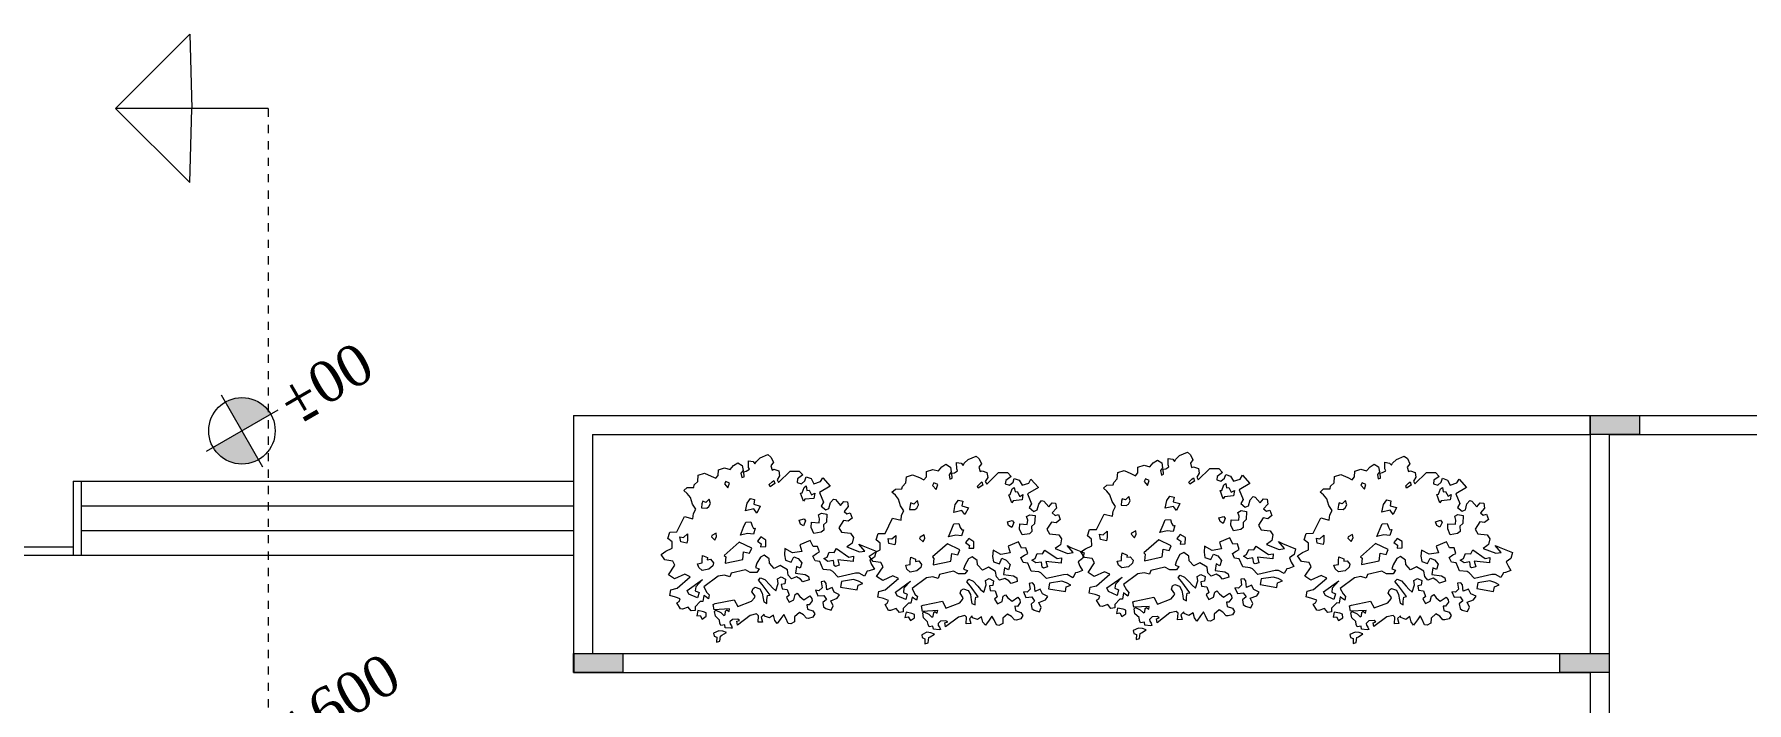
# Model space of a CAD drawing. Header units: inches. Extents: x 0 to 109, y 0 to 144.
# Drawn here: x 40.36 to 61.23, y 96.31 to 104.46 of the extents above; entities that cross this region are included whole.
import ezdxf

# ---------------------------------------------------------------- set-up
doc = ezdxf.new("R2010")
doc.units = ezdxf.units.IN
doc.header["$MEASUREMENT"] = 0
doc.linetypes.add('ACAD_ISO04W100', pattern=[30, 24, -3, 0, -3])
for name, color, linetype, lineweight in [('M_BRUSHES', 104, 'Continuous', 5), ('M_COL', 250, 'Continuous', 20), ('M_DIM', 252, 'Continuous', 5), ('M_ELEV 2', 251, 'Continuous', 15), ('M_HATCH', 252, 'Continuous', 0), ('M_TEXT', 250, 'Continuous', 0), ('M_WALLS', 251, 'Continuous', 15)]:
    doc.layers.add(name, color=color, linetype=linetype, lineweight=lineweight)
doc.styles.get("Standard").update_dxf_attribs({"font": 'arial.ttf'})

msp = doc.modelspace()

# ---------------------------------------------------------------- hatches: boundary and pattern name
at = {"layer": 'M_HATCH'}
h = msp.add_hatch(color=7, dxfattribs=at)
h.dxf.hatch_style = 1
h.paths.add_polyline_path([(6.212, 99.808), (5.612, 99.808), (5.612, 99.578), (6.212, 99.578)])
h.paths.add_polyline_path([(14.212, 99.808), (13.612, 99.808), (13.612, 99.578), (14.212, 99.578)])
h.paths.add_polyline_path([(22.212, 99.808), (21.612, 99.808), (21.612, 99.578), (22.212, 99.578)])
h.paths.add_polyline_path([(28.542, 99.808), (27.942, 99.808), (27.942, 99.578), (28.542, 99.578)])
h.paths.add_polyline_path([(39.732, 96.908), (39.132, 96.908), (39.132, 96.678), (39.732, 96.678)])
h.paths.add_polyline_path([(28.912, 96.908), (28.312, 96.908), (28.312, 96.678), (28.912, 96.678)])
h.paths.add_polyline_path([(47.532, 96.908), (46.932, 96.908), (46.932, 96.678), (47.532, 96.678)])
h.paths.add_polyline_path([(59.553, 96.908), (58.953, 96.908), (58.953, 96.678), (59.553, 96.678)])
h.paths.add_polyline_path([(59.923, 99.808), (59.323, 99.808), (59.323, 99.578), (59.553, 99.578), (59.553, 99.579), (59.923, 99.579)])
h.paths.add_polyline_path([(67.923, 99.809), (67.323, 99.809), (67.323, 99.579), (67.923, 99.579)])
h.paths.add_polyline_path([(75.923, 99.808), (75.323, 99.808), (75.323, 99.579), (75.923, 99.579)])
h.paths.add_polyline_path([(83.923, 99.808), (83.323, 99.808), (83.323, 99.58), (83.923, 99.58)])
h.paths.add_polyline_path([(90.257, 99.808), (89.657, 99.808), (89.657, 99.579), (90.027, 99.579), (90.257, 99.578)])
h.paths.add_polyline_path([(79.578, 85.178), (79.348, 85.178), (79.348, 84.578), (79.578, 84.578)])
h.paths.add_polyline_path([(90.257, 85.178), (90.027, 85.178), (90.027, 84.578), (90.257, 84.578)])
h.paths.add_polyline_path([(59.553, 85.178), (59.323, 85.178), (59.323, 84.578), (59.553, 84.578)])
h.paths.add_polyline_path([(59.552, 77.178), (59.323, 77.178), (59.323, 76.578), (59.552, 76.578)])
h.paths.add_polyline_path([(59.552, 71.748), (59.323, 71.748), (59.323, 71.148), (59.552, 71.148)])
h.paths.add_polyline_path([(84.972, 71.748), (84.742, 71.748), (84.742, 71.148), (84.972, 71.148)])
h.paths.add_polyline_path([(90.257, 77.178), (90.027, 77.178), (90.027, 76.578), (90.257, 76.578)])
h.paths.add_polyline_path([(84.972, 63.327), (84.742, 63.327), (84.742, 62.727), (84.972, 62.727)])
h.paths.add_polyline_path([(84.972, 56.964), (84.742, 56.964), (84.742, 56.365), (84.972, 56.364)])
h.paths.add_polyline_path([(75.697, 56.643), (75.097, 56.643), (75.097, 56.416), (75.697, 56.413)])
h.paths.add_polyline_path([(67.697, 56.684), (67.097, 56.684), (67.097, 56.457), (67.697, 56.454)])
h.paths.add_polyline_path([(59.552, 57.098), (59.324, 57.098), (59.325, 56.498), (59.552, 56.498)])
h.paths.add_polyline_path([(59.552, 63.327), (59.324, 63.327), (59.324, 62.727), (59.552, 62.727)])
h.paths.add_polyline_path([(59.555, 53.843), (59.325, 53.843), (59.325, 53.243), (59.555, 53.243)])
h.paths.add_polyline_path([(36.827, 53.842), (36.598, 53.841), (36.598, 53.241), (36.828, 53.242)])
h.paths.add_polyline_path([(36.828, 57.159), (36.598, 57.158), (36.598, 56.858), (36.599, 56.558), (36.829, 56.559)])
h.paths.add_polyline_path([(36.711, 63.387), (36.481, 63.387), (36.481, 62.787), (36.599, 62.787), (36.599, 62.787), (36.711, 62.787)])
h.paths.add_polyline_path([(28.541, 63.408), (28.311, 63.408), (28.311, 62.809), (28.541, 62.808)])
h.paths.add_polyline_path([(28.541, 71.748), (28.311, 71.748), (28.311, 71.148), (28.541, 71.148)])
h.paths.add_polyline_path([(28.541, 77.178), (28.311, 77.178), (28.311, 76.578), (28.541, 76.578)])
h.paths.add_polyline_path([(28.542, 85.178), (28.312, 85.178), (28.312, 84.578), (28.542, 84.578)])
h.paths.add_polyline_path([(28.542, 92.408), (28.312, 92.408), (28.312, 91.808), (28.542, 91.808)])
h.paths.add_polyline_path([(5.842, 92.408), (5.612, 92.408), (5.612, 91.808), (5.842, 91.808)])
h.paths.add_polyline_path([(5.842, 85.178), (5.612, 85.178), (5.612, 84.578), (5.842, 84.578)])
h.paths.add_polyline_path([(5.841, 77.178), (5.611, 77.178), (5.611, 76.578), (5.841, 76.578)])
h.paths.add_polyline_path([(5.841, 71.748), (5.611, 71.748), (5.611, 71.148), (5.841, 71.148)])
h.paths.add_polyline_path([(16.049, 71.748), (15.819, 71.748), (15.819, 71.148), (16.049, 71.148)])
h.paths.add_polyline_path([(16.42, 84.808), (15.82, 84.808), (15.82, 84.578), (16.42, 84.578)])
at = {"layer": 'M_TEXT'}
h = msp.add_hatch(color=256, dxfattribs=at)
h.dxf.hatch_style = 1
h.paths.add_polyline_path([(42.89, 99.622), (43.241, 99.824, 0.414214), (42.687, 99.973)])
h.paths.add_polyline_path([(43.092, 99.271), (42.89, 99.622), (42.539, 99.419, 0.414214)])

# ---------------------------------------------------------------- linework, layer by layer
msp.add_line((46.932, 96.908), (46.932, 96.678))
at = {"layer": 'M_BRUSHES'}
for points in [[(53.621, 97.571), (53.591, 97.572), (53.528, 97.507), (53.528, 97.464), (53.481, 97.457), (53.443, 97.505), (53.373, 97.481), (53.349, 97.484), (53.306, 97.556), (53.334, 97.573), (53.347, 97.605), (53.289, 97.627), (53.218, 97.645), (53.23, 97.715), (53.307, 97.734), (53.469, 97.873), (53.403, 97.905), (53.277, 97.848), (53.202, 97.897), (53.281, 98.014), (53.254, 98.065), (53.16, 98.079), (53.113, 98.145), (53.173, 98.185), (53.247, 98.221), (53.246, 98.301), (53.196, 98.342), (53.221, 98.419), (53.305, 98.421), (53.398, 98.608), (53.5, 98.582), (53.508, 98.644), (53.536, 98.698), (53.495, 98.759), (53.47, 98.84), (53.431, 98.888), (53.389, 98.924), (53.431, 98.961), (53.51, 98.963), (53.518, 98.994), (53.559, 99.038), (53.566, 99.112), (53.641, 99.137), (53.725, 99.102), (53.779, 99.074), (53.81, 99.11), (53.811, 99.177), (53.887, 99.202), (53.956, 99.183), (53.997, 99.232), (54.047, 99.264), (54.101, 99.231), (54.111, 99.171), (54.087, 99.137), (54.096, 99.083), (54.124, 99.094), (54.12, 99.155), (54.151, 99.16), (54.189, 99.184), (54.179, 99.207), (54.179, 99.286), (54.234, 99.278), (54.257, 99.25), (54.272, 99.277), (54.319, 99.322), (54.416, 99.363), (54.452, 99.331), (54.481, 99.269), (54.45, 99.227), (54.465, 99.175), (54.489, 99.184), (54.547, 99.164), (54.557, 99.104), (54.527, 99.056), (54.545, 99.023), (54.687, 99.163), (54.797, 99.162), (54.841, 99.115), (54.776, 99.067), (54.771, 99.024), (54.822, 99.008), (54.865, 99.045), (54.881, 99.091), (54.94, 99.07), (54.975, 99.008), (55.056, 99.034), (55.085, 99.082), (55.175, 98.98), (55.043, 98.902), (55.092, 98.783), (55.063, 98.736), (55.119, 98.69), (55.16, 98.708), (55.178, 98.779), (55.214, 98.821), (55.24, 98.814), (55.3, 98.744), (55.341, 98.793), (55.385, 98.789), (55.394, 98.729), (55.342, 98.671), (55.378, 98.641), (55.418, 98.653), (55.441, 98.59), (55.392, 98.551), (55.336, 98.56), (55.278, 98.471), (55.311, 98.416), (55.423, 98.404), (55.456, 98.354), (55.443, 98.284), (55.421, 98.268), (55.378, 98.237), (55.532, 98.177), (55.597, 98.188), (55.525, 98.273), (55.571, 98.25), (55.732, 98.185), (55.713, 98.115), (55.659, 98.075), (55.68, 98.023), (55.712, 97.968), (55.65, 97.945), (55.625, 97.941), (55.593, 97.881), (55.525, 97.919), (55.483, 97.918), (55.272, 97.871), (55.206, 97.94), (55.206, 97.94), (55.18, 97.954), (55.087, 97.963), (55.046, 98.06), (54.989, 98.069), (54.962, 98.126), (55.006, 98.157), (55.045, 98.176), (55.022, 98.245), (54.967, 98.242), (54.931, 98.317), (54.804, 98.265), (54.83, 98.184), (54.717, 98.165), (54.623, 98.217), (54.616, 98.142), (54.627, 98.076), (54.699, 98.052), (54.731, 98.118), (54.783, 98.097), (54.829, 98.043), (54.809, 97.978), (54.762, 98.001), (54.752, 97.92), (54.87, 97.903), (54.91, 97.878), (54.917, 97.837), (54.842, 97.813), (54.813, 97.845), (54.765, 97.873), (54.702, 97.85), (54.664, 97.893), (54.653, 97.959), (54.565, 98.012), (54.492, 97.975), (54.433, 98.039), (54.429, 98.093), (54.368, 98.138), (54.323, 98.113), (54.28, 98.038), (54.264, 97.986), (54.309, 97.97), (54.28, 97.928), (54.201, 97.927), (54.14, 97.96), (53.968, 97.919), (53.952, 97.874), (53.887, 97.893), (53.81, 97.88), (53.634, 97.75), (53.67, 97.683), (53.699, 97.652), (53.689, 97.606), (53.654, 97.632), (53.634, 97.646), (53.621, 97.571)], [(48.507, 97.54), (48.476, 97.541), (48.413, 97.476), (48.414, 97.433), (48.367, 97.426), (48.328, 97.474), (48.258, 97.45), (48.234, 97.453), (48.192, 97.525), (48.219, 97.542), (48.233, 97.574), (48.174, 97.596), (48.104, 97.614), (48.116, 97.684), (48.193, 97.703), (48.355, 97.842), (48.289, 97.874), (48.163, 97.817), (48.088, 97.866), (48.167, 97.983), (48.14, 98.034), (48.046, 98.048), (47.998, 98.114), (48.058, 98.154), (48.132, 98.19), (48.132, 98.27), (48.081, 98.311), (48.106, 98.388), (48.191, 98.39), (48.284, 98.577), (48.386, 98.55), (48.393, 98.613), (48.422, 98.667), (48.381, 98.728), (48.356, 98.809), (48.317, 98.857), (48.274, 98.893), (48.317, 98.93), (48.396, 98.932), (48.403, 98.963), (48.445, 99.006), (48.451, 99.081), (48.526, 99.106), (48.611, 99.071), (48.665, 99.043), (48.696, 99.079), (48.697, 99.146), (48.772, 99.171), (48.842, 99.152), (48.883, 99.201), (48.933, 99.233), (48.987, 99.2), (48.997, 99.14), (48.972, 99.106), (48.981, 99.052), (49.01, 99.063), (49.006, 99.124), (49.036, 99.129), (49.075, 99.153), (49.065, 99.176), (49.064, 99.255), (49.12, 99.247), (49.143, 99.219), (49.157, 99.246), (49.205, 99.291), (49.301, 99.332), (49.338, 99.3), (49.367, 99.238), (49.336, 99.196), (49.351, 99.144), (49.374, 99.153), (49.433, 99.133), (49.443, 99.073), (49.413, 99.025), (49.431, 98.992), (49.572, 99.132), (49.683, 99.131), (49.727, 99.084), (49.662, 99.036), (49.656, 98.993), (49.708, 98.977), (49.751, 99.014), (49.767, 99.06), (49.826, 99.039), (49.861, 98.977), (49.942, 99.003), (49.97, 99.051), (50.061, 98.949), (49.928, 98.871), (49.978, 98.752), (49.948, 98.705), (50.005, 98.659), (50.045, 98.677), (50.064, 98.748), (50.1, 98.79), (50.126, 98.783), (50.186, 98.713), (50.227, 98.762), (50.27, 98.758), (50.28, 98.698), (50.228, 98.64), (50.263, 98.61), (50.304, 98.622), (50.327, 98.559), (50.278, 98.52), (50.221, 98.529), (50.163, 98.44), (50.196, 98.385), (50.309, 98.373), (50.342, 98.323), (50.328, 98.253), (50.307, 98.237), (50.263, 98.206), (50.417, 98.146), (50.483, 98.157), (50.41, 98.242), (50.457, 98.219), (50.618, 98.154), (50.599, 98.084), (50.544, 98.044), (50.565, 97.992), (50.598, 97.937), (50.535, 97.914), (50.511, 97.91), (50.478, 97.85), (50.411, 97.888), (50.368, 97.887), (50.158, 97.84), (50.092, 97.909), (50.092, 97.909), (50.065, 97.923), (49.973, 97.932), (49.932, 98.029), (49.875, 98.038), (49.848, 98.095), (49.892, 98.126), (49.931, 98.145), (49.907, 98.214), (49.853, 98.211), (49.817, 98.286), (49.69, 98.234), (49.716, 98.153), (49.602, 98.134), (49.508, 98.186), (49.502, 98.111), (49.513, 98.045), (49.585, 98.021), (49.616, 98.087), (49.669, 98.066), (49.715, 98.012), (49.694, 97.947), (49.648, 97.97), (49.637, 97.889), (49.756, 97.872), (49.796, 97.847), (49.803, 97.806), (49.728, 97.782), (49.699, 97.814), (49.65, 97.842), (49.588, 97.819), (49.549, 97.862), (49.539, 97.928), (49.451, 97.981), (49.378, 97.944), (49.318, 98.008), (49.315, 98.062), (49.253, 98.107), (49.209, 98.082), (49.166, 98.007), (49.149, 97.955), (49.195, 97.939), (49.165, 97.897), (49.086, 97.896), (49.026, 97.929), (48.854, 97.888), (48.838, 97.843), (48.773, 97.862), (48.696, 97.849), (48.52, 97.719), (48.556, 97.652), (48.585, 97.621), (48.575, 97.575), (48.539, 97.601), (48.52, 97.615), (48.507, 97.54)], [(51.044, 97.521), (51.013, 97.522), (50.95, 97.457), (50.951, 97.414), (50.903, 97.407), (50.865, 97.455), (50.795, 97.431), (50.771, 97.434), (50.729, 97.506), (50.756, 97.523), (50.77, 97.555), (50.711, 97.577), (50.641, 97.595), (50.653, 97.665), (50.73, 97.684), (50.892, 97.823), (50.825, 97.855), (50.7, 97.798), (50.625, 97.847), (50.704, 97.964), (50.676, 98.015), (50.583, 98.029), (50.535, 98.095), (50.595, 98.135), (50.669, 98.172), (50.669, 98.252), (50.618, 98.292), (50.643, 98.369), (50.728, 98.372), (50.821, 98.558), (50.923, 98.532), (50.93, 98.594), (50.959, 98.648), (50.918, 98.709), (50.893, 98.79), (50.854, 98.838), (50.811, 98.874), (50.854, 98.911), (50.933, 98.913), (50.94, 98.944), (50.982, 98.988), (50.988, 99.062), (51.063, 99.087), (51.148, 99.052), (51.202, 99.024), (51.233, 99.06), (51.233, 99.127), (51.309, 99.152), (51.379, 99.133), (51.42, 99.182), (51.47, 99.215), (51.524, 99.181), (51.534, 99.121), (51.509, 99.087), (51.518, 99.033), (51.547, 99.044), (51.543, 99.105), (51.573, 99.11), (51.612, 99.134), (51.602, 99.157), (51.601, 99.236), (51.657, 99.228), (51.68, 99.2), (51.694, 99.228), (51.742, 99.272), (51.838, 99.313), (51.875, 99.281), (51.903, 99.219), (51.873, 99.177), (51.888, 99.125), (51.911, 99.134), (51.97, 99.114), (51.98, 99.054), (51.95, 99.006), (51.968, 98.973), (52.109, 99.113), (52.219, 99.112), (52.264, 99.065), (52.199, 99.017), (52.193, 98.974), (52.245, 98.958), (52.288, 98.995), (52.304, 99.041), (52.363, 99.02), (52.398, 98.958), (52.479, 98.984), (52.507, 99.032), (52.598, 98.93), (52.465, 98.852), (52.515, 98.733), (52.485, 98.686), (52.542, 98.64), (52.582, 98.658), (52.601, 98.729), (52.636, 98.771), (52.663, 98.764), (52.723, 98.694), (52.764, 98.743), (52.807, 98.739), (52.817, 98.679), (52.765, 98.622), (52.8, 98.591), (52.841, 98.603), (52.864, 98.54), (52.815, 98.501), (52.758, 98.51), (52.7, 98.422), (52.733, 98.366), (52.845, 98.354), (52.879, 98.304), (52.865, 98.234), (52.844, 98.218), (52.8, 98.187), (52.954, 98.127), (53.02, 98.138), (52.947, 98.223), (52.993, 98.2), (53.155, 98.135), (53.136, 98.065), (53.081, 98.025), (53.102, 97.973), (53.135, 97.918), (53.072, 97.896), (53.048, 97.892), (53.015, 97.831), (52.948, 97.869), (52.905, 97.868), (52.695, 97.821), (52.629, 97.89), (52.629, 97.89), (52.602, 97.904), (52.509, 97.913), (52.468, 98.01), (52.412, 98.019), (52.385, 98.076), (52.429, 98.107), (52.468, 98.126), (52.444, 98.195), (52.39, 98.193), (52.353, 98.267), (52.227, 98.215), (52.253, 98.134), (52.139, 98.115), (52.045, 98.167), (52.039, 98.092), (52.05, 98.026), (52.122, 98.002), (52.153, 98.068), (52.206, 98.047), (52.252, 97.993), (52.231, 97.928), (52.185, 97.951), (52.174, 97.87), (52.293, 97.853), (52.333, 97.829), (52.34, 97.787), (52.265, 97.763), (52.236, 97.795), (52.187, 97.823), (52.124, 97.8), (52.086, 97.843), (52.075, 97.909), (51.988, 97.962), (51.915, 97.925), (51.855, 97.989), (51.852, 98.043), (51.79, 98.088), (51.745, 98.063), (51.703, 97.988), (51.686, 97.936), (51.732, 97.92), (51.702, 97.878), (51.623, 97.877), (51.563, 97.91), (51.391, 97.869), (51.374, 97.824), (51.31, 97.843), (51.233, 97.831), (51.057, 97.7), (51.093, 97.633), (51.122, 97.602), (51.112, 97.556), (51.076, 97.582), (51.057, 97.596), (51.044, 97.521)], [(56.263, 97.523), (56.233, 97.524), (56.17, 97.459), (56.17, 97.416), (56.123, 97.408), (56.085, 97.457), (56.015, 97.433), (55.99, 97.436), (55.948, 97.508), (55.976, 97.525), (55.989, 97.557), (55.93, 97.579), (55.86, 97.597), (55.872, 97.667), (55.949, 97.686), (56.111, 97.825), (56.045, 97.857), (55.919, 97.8), (55.844, 97.849), (55.923, 97.966), (55.896, 98.016), (55.802, 98.031), (55.755, 98.097), (55.815, 98.137), (55.889, 98.173), (55.888, 98.253), (55.838, 98.294), (55.862, 98.371), (55.947, 98.373), (56.04, 98.56), (56.142, 98.533), (56.149, 98.596), (56.178, 98.65), (56.137, 98.71), (56.112, 98.792), (56.073, 98.84), (56.031, 98.876), (56.073, 98.913), (56.152, 98.915), (56.159, 98.946), (56.201, 98.989), (56.208, 99.064), (56.282, 99.089), (56.367, 99.054), (56.421, 99.026), (56.452, 99.062), (56.453, 99.129), (56.529, 99.154), (56.598, 99.135), (56.639, 99.184), (56.689, 99.216), (56.743, 99.183), (56.753, 99.123), (56.729, 99.089), (56.737, 99.035), (56.766, 99.046), (56.762, 99.107), (56.792, 99.112), (56.831, 99.136), (56.821, 99.159), (56.821, 99.238), (56.876, 99.229), (56.899, 99.202), (56.913, 99.229), (56.961, 99.274), (57.057, 99.314), (57.094, 99.283), (57.123, 99.221), (57.092, 99.179), (57.107, 99.127), (57.131, 99.136), (57.189, 99.116), (57.199, 99.056), (57.169, 99.008), (57.187, 98.975), (57.328, 99.115), (57.439, 99.114), (57.483, 99.067), (57.418, 99.019), (57.413, 98.976), (57.464, 98.96), (57.507, 98.997), (57.523, 99.043), (57.582, 99.022), (57.617, 98.96), (57.698, 98.986), (57.727, 99.033), (57.817, 98.932), (57.684, 98.854), (57.734, 98.735), (57.704, 98.688), (57.761, 98.642), (57.802, 98.66), (57.82, 98.731), (57.856, 98.773), (57.882, 98.766), (57.942, 98.696), (57.983, 98.745), (58.026, 98.741), (58.036, 98.681), (57.984, 98.623), (58.02, 98.593), (58.06, 98.605), (58.083, 98.542), (58.034, 98.503), (57.978, 98.512), (57.92, 98.423), (57.953, 98.367), (58.065, 98.356), (58.098, 98.306), (58.084, 98.236), (58.063, 98.22), (58.019, 98.189), (58.173, 98.129), (58.239, 98.139), (58.166, 98.225), (58.213, 98.202), (58.374, 98.137), (58.355, 98.067), (58.3, 98.027), (58.321, 97.975), (58.354, 97.92), (58.292, 97.897), (58.267, 97.893), (58.235, 97.833), (58.167, 97.871), (58.125, 97.87), (57.914, 97.823), (57.848, 97.891), (57.848, 97.891), (57.822, 97.906), (57.729, 97.915), (57.688, 98.012), (57.631, 98.021), (57.604, 98.078), (57.648, 98.109), (57.687, 98.128), (57.664, 98.197), (57.609, 98.194), (57.573, 98.269), (57.446, 98.216), (57.472, 98.135), (57.359, 98.117), (57.265, 98.169), (57.258, 98.094), (57.269, 98.028), (57.341, 98.004), (57.372, 98.07), (57.425, 98.049), (57.471, 97.995), (57.451, 97.93), (57.404, 97.953), (57.394, 97.872), (57.512, 97.855), (57.552, 97.83), (57.559, 97.789), (57.484, 97.765), (57.455, 97.797), (57.407, 97.825), (57.344, 97.802), (57.306, 97.845), (57.295, 97.911), (57.207, 97.964), (57.134, 97.927), (57.075, 97.991), (57.071, 98.044), (57.01, 98.09), (56.965, 98.064), (56.922, 97.99), (56.905, 97.938), (56.951, 97.922), (56.921, 97.879), (56.842, 97.879), (56.782, 97.912), (56.61, 97.871), (56.594, 97.825), (56.529, 97.845), (56.452, 97.832), (56.276, 97.702), (56.312, 97.635), (56.341, 97.604), (56.331, 97.558), (56.296, 97.584), (56.276, 97.598), (56.263, 97.523)], [(48.833, 98.985), (48.787, 99.005), (48.771, 98.975), (48.814, 98.926)], [(49.354, 99.001), (49.372, 99.018), (49.385, 98.978), (49.329, 98.941), (49.317, 98.967)], [(49.742, 98.932), (49.767, 98.95), (49.776, 98.896), (49.803, 98.9), (49.833, 98.842), (49.872, 98.863), (49.862, 98.798), (49.752, 98.787), (49.735, 98.763), (49.698, 98.862), (49.718, 98.865)], [(51.37, 98.966), (51.324, 98.986), (51.308, 98.956), (51.351, 98.907)], [(51.891, 98.982), (51.909, 98.999), (51.922, 98.959), (51.865, 98.922), (51.854, 98.948)], [(53.947, 99.016), (53.902, 99.036), (53.886, 99.006), (53.929, 98.957)], [(54.468, 99.032), (54.486, 99.049), (54.5, 99.009), (54.443, 98.972), (54.432, 98.998)], [(54.856, 98.963), (54.881, 98.981), (54.89, 98.927), (54.917, 98.931), (54.948, 98.873), (54.986, 98.894), (54.976, 98.829), (54.866, 98.818), (54.849, 98.794), (54.812, 98.893), (54.832, 98.896)], [(56.589, 98.968), (56.544, 98.988), (56.528, 98.958), (56.571, 98.909)], [(57.11, 98.984), (57.128, 99.001), (57.141, 98.961), (57.085, 98.924), (57.074, 98.95)], [(48.601, 98.737), (48.585, 98.79), (48.543, 98.749), (48.506, 98.763), (48.497, 98.734), (48.491, 98.684), (48.555, 98.681), (48.579, 98.699)], [(49.047, 98.741), (49.087, 98.796), (49.138, 98.784), (49.127, 98.726), (49.207, 98.704), (49.165, 98.62), (49.129, 98.67), (49.028, 98.647)], [(51.138, 98.718), (51.122, 98.772), (51.08, 98.73), (51.043, 98.745), (51.034, 98.715), (51.028, 98.665), (51.091, 98.662), (51.116, 98.68)], [(51.584, 98.722), (51.624, 98.777), (51.675, 98.765), (51.663, 98.707), (51.744, 98.685), (51.702, 98.601), (51.666, 98.651), (51.565, 98.628)], [(52.279, 98.913), (52.304, 98.931), (52.313, 98.877), (52.34, 98.881), (52.37, 98.823), (52.409, 98.844), (52.399, 98.779), (52.289, 98.768), (52.272, 98.744), (52.235, 98.843), (52.255, 98.846)], [(53.715, 98.768), (53.7, 98.821), (53.658, 98.78), (53.62, 98.794), (53.611, 98.765), (53.605, 98.715), (53.669, 98.712), (53.694, 98.73)], [(54.162, 98.772), (54.201, 98.827), (54.252, 98.815), (54.241, 98.757), (54.321, 98.735), (54.279, 98.651), (54.243, 98.701), (54.142, 98.678)], [(56.357, 98.72), (56.342, 98.773), (56.3, 98.732), (56.262, 98.746), (56.253, 98.717), (56.247, 98.667), (56.311, 98.664), (56.336, 98.682)], [(56.804, 98.724), (56.843, 98.779), (56.894, 98.767), (56.883, 98.709), (56.963, 98.687), (56.921, 98.603), (56.885, 98.653), (56.784, 98.63)], [(57.498, 98.915), (57.523, 98.933), (57.532, 98.879), (57.559, 98.883), (57.59, 98.825), (57.628, 98.845), (57.618, 98.781), (57.508, 98.77), (57.491, 98.746), (57.454, 98.845), (57.474, 98.848)], [(49.697, 98.484), (49.682, 98.531), (49.742, 98.548), (49.76, 98.523), (49.735, 98.463)], [(49.829, 98.443), (49.833, 98.507), (49.925, 98.501), (49.93, 98.551), (49.916, 98.597), (49.954, 98.618), (50.019, 98.607), (50.014, 98.509), (49.978, 98.475), (49.981, 98.412), (49.95, 98.387), (49.862, 98.372)], [(52.234, 98.466), (52.219, 98.512), (52.279, 98.529), (52.297, 98.504), (52.272, 98.444)], [(52.366, 98.424), (52.37, 98.488), (52.461, 98.482), (52.467, 98.532), (52.453, 98.578), (52.491, 98.599), (52.556, 98.588), (52.551, 98.49), (52.515, 98.456), (52.518, 98.394), (52.487, 98.368), (52.399, 98.353)], [(54.119, 98.478), (54.144, 98.538), (54.206, 98.542), (54.221, 98.495), (54.24, 98.463), (54.261, 98.467), (54.238, 98.393), (54.167, 98.402), (54.079, 98.381)], [(54.811, 98.515), (54.797, 98.562), (54.857, 98.579), (54.875, 98.554), (54.85, 98.494)], [(54.944, 98.474), (54.947, 98.538), (55.039, 98.532), (55.045, 98.582), (55.03, 98.628), (55.069, 98.649), (55.133, 98.638), (55.128, 98.54), (55.092, 98.506), (55.095, 98.444), (55.065, 98.418), (54.976, 98.403)], [(57.453, 98.467), (57.438, 98.514), (57.499, 98.531), (57.517, 98.506), (57.492, 98.446)], [(57.586, 98.426), (57.589, 98.49), (57.681, 98.484), (57.687, 98.534), (57.672, 98.58), (57.71, 98.601), (57.775, 98.59), (57.77, 98.492), (57.734, 98.458), (57.737, 98.395), (57.707, 98.369), (57.618, 98.355)], [(48.239, 98.268), (48.229, 98.33), (48.272, 98.323), (48.321, 98.366), (48.32, 98.289), (48.312, 98.252)], [(48.618, 98.345), (48.613, 98.33), (48.655, 98.288), (48.675, 98.333), (48.669, 98.374)], [(49.005, 98.447), (49.03, 98.507), (49.092, 98.511), (49.107, 98.464), (49.126, 98.432), (49.146, 98.436), (49.124, 98.362), (49.052, 98.371), (48.965, 98.35)], [(49.274, 98.212), (49.275, 98.289), (49.213, 98.328), (49.172, 98.279), (49.22, 98.245), (49.212, 98.209)], [(50.776, 98.25), (50.766, 98.311), (50.809, 98.304), (50.858, 98.347), (50.857, 98.27), (50.849, 98.234)], [(51.155, 98.326), (51.15, 98.311), (51.192, 98.269), (51.212, 98.314), (51.206, 98.355)], [(51.542, 98.428), (51.567, 98.488), (51.629, 98.492), (51.644, 98.445), (51.663, 98.414), (51.683, 98.417), (51.66, 98.343), (51.589, 98.352), (51.502, 98.331)], [(51.811, 98.193), (51.812, 98.27), (51.75, 98.309), (51.709, 98.26), (51.757, 98.226), (51.749, 98.19)], [(53.354, 98.299), (53.343, 98.361), (53.386, 98.354), (53.435, 98.397), (53.434, 98.32), (53.426, 98.283)], [(53.732, 98.376), (53.727, 98.361), (53.769, 98.319), (53.79, 98.364), (53.783, 98.405)], [(54.388, 98.243), (54.39, 98.32), (54.327, 98.359), (54.286, 98.31), (54.334, 98.276), (54.326, 98.24)], [(55.995, 98.251), (55.985, 98.313), (56.028, 98.306), (56.077, 98.349), (56.076, 98.272), (56.068, 98.235)], [(56.374, 98.328), (56.369, 98.313), (56.411, 98.271), (56.432, 98.316), (56.425, 98.357)], [(56.761, 98.43), (56.786, 98.49), (56.848, 98.494), (56.863, 98.447), (56.882, 98.415), (56.903, 98.419), (56.88, 98.345), (56.808, 98.354), (56.721, 98.333)], [(57.03, 98.195), (57.031, 98.272), (56.969, 98.311), (56.928, 98.262), (56.976, 98.228), (56.968, 98.192)], [(48.562, 98.049), (48.602, 98.056), (48.637, 98.013), (48.629, 97.976), (48.581, 97.934), (48.499, 97.92), (48.458, 97.955), (48.444, 98.002), (48.498, 98.011), (48.498, 98.053), (48.504, 98.102), (48.564, 98.077)], [(49.078, 98.131), (49.103, 98.191), (48.951, 98.264), (48.769, 98.104), (48.786, 98.086), (48.778, 98.008), (48.993, 98.054), (49.005, 98.147)], [(50.021, 98.084), (50.046, 98.144), (50.11, 98.14), (50.137, 98.187), (50.288, 98.084), (50.342, 98.093), (50.339, 98.029), (50.152, 98.05), (50.17, 97.983), (50.124, 97.968), (50.108, 97.979), (50.098, 98.041), (50.03, 98.029), (49.983, 98.064)], [(51.615, 98.112), (51.64, 98.172), (51.488, 98.245), (51.306, 98.085), (51.323, 98.067), (51.315, 97.989), (51.53, 98.035), (51.542, 98.128)], [(52.558, 98.065), (52.583, 98.125), (52.646, 98.121), (52.674, 98.168), (52.825, 98.065), (52.879, 98.074), (52.876, 98.01), (52.689, 98.031), (52.707, 97.964), (52.661, 97.949), (52.645, 97.961), (52.635, 98.022), (52.567, 98.011), (52.519, 98.045)], [(53.676, 98.08), (53.717, 98.087), (53.752, 98.044), (53.744, 98.008), (53.695, 97.965), (53.613, 97.951), (53.573, 97.986), (53.558, 98.033), (53.612, 98.042), (53.612, 98.084), (53.618, 98.134), (53.678, 98.108)], [(54.192, 98.162), (54.217, 98.222), (54.066, 98.295), (53.883, 98.135), (53.9, 98.117), (53.892, 98.039), (54.107, 98.085), (54.12, 98.178)], [(55.135, 98.115), (55.161, 98.175), (55.224, 98.171), (55.251, 98.218), (55.402, 98.115), (55.457, 98.124), (55.453, 98.06), (55.267, 98.081), (55.285, 98.014), (55.238, 97.999), (55.222, 98.01), (55.212, 98.072), (55.144, 98.06), (55.097, 98.095)], [(56.834, 98.114), (56.859, 98.174), (56.707, 98.247), (56.525, 98.087), (56.542, 98.069), (56.534, 97.991), (56.749, 98.037), (56.762, 98.13)], [(57.777, 98.067), (57.802, 98.127), (57.866, 98.123), (57.893, 98.17), (58.044, 98.067), (58.098, 98.076), (58.095, 98.012), (57.909, 98.033), (57.927, 97.966), (57.88, 97.951), (57.864, 97.962), (57.854, 98.024), (57.786, 98.012), (57.739, 98.046)], [(51.098, 98.03), (51.139, 98.037), (51.174, 97.994), (51.166, 97.958), (51.117, 97.915), (51.036, 97.901), (50.995, 97.936), (50.981, 97.983), (51.035, 97.992), (51.035, 98.034), (51.041, 98.084), (51.101, 98.059)], [(56.318, 98.032), (56.359, 98.039), (56.394, 97.996), (56.386, 97.959), (56.337, 97.916), (56.255, 97.903), (56.215, 97.938), (56.2, 97.985), (56.254, 97.994), (56.254, 98.036), (56.26, 98.085), (56.32, 98.06)], [(48.338, 97.631), (48.317, 97.676), (48.503, 97.809), (48.421, 97.721), (48.415, 97.672), (48.461, 97.651), (48.444, 97.585)], [(48.934, 97.327), (48.868, 97.322), (48.837, 97.292), (48.84, 97.269), (48.856, 97.246), (48.866, 97.218), (48.849, 97.215), (48.781, 97.222), (48.775, 97.258), (48.727, 97.25), (48.716, 97.279), (48.71, 97.314), (48.66, 97.361), (48.65, 97.421), (48.666, 97.436), (48.725, 97.408), (48.762, 97.371), (48.778, 97.38), (48.784, 97.424), (48.8, 97.439), (48.827, 97.419), (48.834, 97.451), (48.646, 97.44), (48.635, 97.506), (48.657, 97.516), (48.89, 97.564), (48.934, 97.48), (49.102, 97.544), (49.137, 97.587), (49.145, 97.606), (49.106, 97.661), (49.119, 97.7), (49.146, 97.716), (49.204, 97.696), (49.231, 97.645), (49.242, 97.579), (49.249, 97.538), (49.289, 97.519), (49.288, 97.563), (49.297, 97.613), (49.327, 97.618), (49.232, 97.749), (49.187, 97.802), (49.212, 97.831), (49.265, 97.809), (49.324, 97.746), (49.355, 97.708), (49.398, 97.673), (49.425, 97.762), (49.417, 97.816), (49.461, 97.841), (49.515, 97.814), (49.506, 97.757), (49.464, 97.75), (49.473, 97.696), (49.535, 97.689), (49.559, 97.619), (49.528, 97.59), (49.561, 97.534), (49.617, 97.562), (49.632, 97.625), (49.659, 97.642), (49.69, 97.604), (49.74, 97.564), (49.811, 97.612), (49.835, 97.579), (49.84, 97.55), (49.804, 97.501), (49.774, 97.502), (49.783, 97.449), (49.847, 97.428), (49.871, 97.39), (49.848, 97.349), (49.795, 97.334), (49.771, 97.337), (49.733, 97.379), (49.685, 97.408), (49.626, 97.356), (49.625, 97.294), (49.58, 97.269), (49.548, 97.275), (49.52, 97.338), (49.494, 97.383), (49.459, 97.334), (49.415, 97.272), (49.384, 97.309), (49.368, 97.374), (49.318, 97.341), (49.259, 97.363), (49.255, 97.386), (49.219, 97.35), (49.235, 97.291), (49.18, 97.288), (49.185, 97.368), (49.163, 97.39), (49.086, 97.371), (48.928, 97.252), (48.921, 97.3), (48.955, 97.312)], [(50.012, 97.761), (49.99, 97.788), (49.948, 97.781), (49.96, 97.71), (49.923, 97.673), (49.879, 97.678), (49.909, 97.61), (49.981, 97.616), (50.014, 97.566), (49.971, 97.529), (49.98, 97.475), (50.007, 97.455), (50.072, 97.435), (50.094, 97.488), (50.066, 97.55), (50.146, 97.581), (50.175, 97.623), (50.11, 97.655), (50.082, 97.711), (50.019, 97.683)], [(50.345, 97.809), (50.197, 97.785), (50.185, 97.716), (50.389, 97.682), (50.399, 97.739), (50.457, 97.761), (50.403, 97.789)], [(50.875, 97.612), (50.854, 97.657), (51.04, 97.79), (50.958, 97.703), (50.952, 97.653), (50.998, 97.632), (50.98, 97.567)], [(51.471, 97.308), (51.405, 97.303), (51.374, 97.273), (51.377, 97.25), (51.392, 97.227), (51.403, 97.199), (51.386, 97.196), (51.318, 97.203), (51.312, 97.239), (51.264, 97.231), (51.253, 97.26), (51.247, 97.295), (51.197, 97.342), (51.187, 97.402), (51.203, 97.417), (51.262, 97.389), (51.299, 97.352), (51.315, 97.361), (51.321, 97.405), (51.337, 97.42), (51.364, 97.4), (51.371, 97.432), (51.183, 97.421), (51.172, 97.487), (51.194, 97.497), (51.427, 97.545), (51.471, 97.461), (51.638, 97.525), (51.674, 97.568), (51.682, 97.587), (51.643, 97.642), (51.655, 97.681), (51.683, 97.698), (51.741, 97.677), (51.768, 97.626), (51.779, 97.561), (51.786, 97.519), (51.825, 97.501), (51.825, 97.544), (51.834, 97.594), (51.864, 97.599), (51.769, 97.73), (51.724, 97.783), (51.749, 97.813), (51.802, 97.79), (51.861, 97.727), (51.892, 97.689), (51.934, 97.654), (51.962, 97.744), (51.953, 97.797), (51.998, 97.822), (52.052, 97.795), (52.043, 97.738), (52.001, 97.731), (52.01, 97.677), (52.072, 97.67), (52.096, 97.6), (52.064, 97.571), (52.098, 97.515), (52.154, 97.543), (52.169, 97.606), (52.196, 97.623), (52.226, 97.585), (52.277, 97.545), (52.348, 97.593), (52.372, 97.56), (52.377, 97.531), (52.341, 97.482), (52.311, 97.483), (52.32, 97.43), (52.384, 97.409), (52.408, 97.371), (52.385, 97.33), (52.332, 97.316), (52.308, 97.318), (52.27, 97.36), (52.222, 97.389), (52.163, 97.337), (52.162, 97.275), (52.117, 97.25), (52.085, 97.256), (52.057, 97.319), (52.031, 97.364), (51.996, 97.315), (51.952, 97.253), (51.921, 97.291), (51.904, 97.355), (51.855, 97.322), (51.796, 97.344), (51.792, 97.367), (51.756, 97.331), (51.772, 97.272), (51.717, 97.269), (51.721, 97.349), (51.7, 97.371), (51.623, 97.352), (51.465, 97.233), (51.458, 97.281), (51.492, 97.293)], [(52.549, 97.742), (52.527, 97.769), (52.485, 97.762), (52.497, 97.691), (52.46, 97.654), (52.416, 97.659), (52.446, 97.591), (52.518, 97.597), (52.551, 97.547), (52.508, 97.51), (52.517, 97.456), (52.544, 97.436), (52.609, 97.416), (52.631, 97.469), (52.602, 97.531), (52.682, 97.563), (52.712, 97.604), (52.647, 97.636), (52.618, 97.692), (52.556, 97.664)], [(52.882, 97.79), (52.734, 97.767), (52.722, 97.697), (52.926, 97.663), (52.936, 97.72), (52.994, 97.742), (52.94, 97.77)], [(53.453, 97.662), (53.431, 97.707), (53.618, 97.84), (53.536, 97.752), (53.53, 97.703), (53.575, 97.682), (53.558, 97.616)], [(54.048, 97.358), (53.982, 97.353), (53.951, 97.323), (53.955, 97.3), (53.97, 97.277), (53.981, 97.249), (53.964, 97.246), (53.895, 97.253), (53.889, 97.289), (53.841, 97.281), (53.83, 97.31), (53.825, 97.345), (53.774, 97.392), (53.764, 97.452), (53.781, 97.467), (53.839, 97.439), (53.877, 97.402), (53.893, 97.411), (53.898, 97.455), (53.914, 97.47), (53.942, 97.45), (53.949, 97.482), (53.76, 97.471), (53.749, 97.537), (53.772, 97.547), (54.004, 97.595), (54.048, 97.511), (54.216, 97.575), (54.251, 97.618), (54.26, 97.637), (54.221, 97.692), (54.233, 97.731), (54.26, 97.748), (54.319, 97.727), (54.346, 97.676), (54.357, 97.61), (54.363, 97.569), (54.403, 97.55), (54.402, 97.594), (54.411, 97.644), (54.442, 97.649), (54.346, 97.78), (54.301, 97.833), (54.327, 97.862), (54.379, 97.84), (54.438, 97.777), (54.47, 97.739), (54.512, 97.704), (54.54, 97.794), (54.531, 97.847), (54.576, 97.872), (54.629, 97.845), (54.621, 97.788), (54.578, 97.781), (54.587, 97.727), (54.65, 97.72), (54.674, 97.65), (54.642, 97.621), (54.675, 97.565), (54.732, 97.593), (54.746, 97.656), (54.774, 97.673), (54.804, 97.635), (54.854, 97.595), (54.925, 97.643), (54.949, 97.61), (54.954, 97.581), (54.919, 97.532), (54.888, 97.533), (54.897, 97.48), (54.962, 97.459), (54.986, 97.421), (54.962, 97.38), (54.91, 97.365), (54.885, 97.368), (54.847, 97.41), (54.8, 97.439), (54.741, 97.387), (54.739, 97.325), (54.695, 97.3), (54.663, 97.306), (54.634, 97.369), (54.608, 97.414), (54.574, 97.365), (54.529, 97.303), (54.499, 97.341), (54.482, 97.405), (54.432, 97.372), (54.374, 97.394), (54.37, 97.417), (54.333, 97.381), (54.349, 97.322), (54.294, 97.319), (54.299, 97.399), (54.278, 97.421), (54.201, 97.402), (54.043, 97.283), (54.035, 97.331), (54.069, 97.343)], [(55.126, 97.792), (55.104, 97.819), (55.063, 97.812), (55.074, 97.741), (55.037, 97.704), (54.993, 97.709), (55.023, 97.641), (55.095, 97.647), (55.128, 97.597), (55.086, 97.56), (55.094, 97.506), (55.122, 97.486), (55.186, 97.466), (55.209, 97.519), (55.18, 97.581), (55.26, 97.612), (55.29, 97.654), (55.224, 97.686), (55.196, 97.742), (55.133, 97.714)], [(55.459, 97.84), (55.312, 97.817), (55.299, 97.747), (55.504, 97.713), (55.513, 97.77), (55.571, 97.792), (55.518, 97.82)], [(56.095, 97.614), (56.073, 97.659), (56.26, 97.792), (56.177, 97.704), (56.172, 97.655), (56.217, 97.634), (56.2, 97.568)], [(56.69, 97.31), (56.624, 97.305), (56.593, 97.275), (56.597, 97.252), (56.612, 97.229), (56.623, 97.201), (56.606, 97.198), (56.537, 97.204), (56.531, 97.241), (56.483, 97.233), (56.472, 97.261), (56.467, 97.297), (56.416, 97.344), (56.406, 97.404), (56.423, 97.419), (56.481, 97.391), (56.518, 97.354), (56.535, 97.363), (56.54, 97.407), (56.556, 97.422), (56.583, 97.401), (56.591, 97.434), (56.402, 97.423), (56.391, 97.489), (56.414, 97.499), (56.646, 97.547), (56.69, 97.463), (56.858, 97.527), (56.893, 97.57), (56.902, 97.589), (56.862, 97.644), (56.875, 97.682), (56.902, 97.699), (56.961, 97.679), (56.988, 97.628), (56.999, 97.562), (57.005, 97.521), (57.045, 97.502), (57.044, 97.546), (57.053, 97.596), (57.084, 97.601), (56.988, 97.732), (56.943, 97.785), (56.969, 97.814), (57.021, 97.792), (57.08, 97.729), (57.111, 97.691), (57.154, 97.656), (57.182, 97.745), (57.173, 97.799), (57.217, 97.824), (57.271, 97.797), (57.263, 97.74), (57.22, 97.733), (57.229, 97.679), (57.291, 97.672), (57.315, 97.602), (57.284, 97.573), (57.317, 97.517), (57.374, 97.545), (57.388, 97.608), (57.416, 97.625), (57.446, 97.587), (57.496, 97.546), (57.567, 97.595), (57.591, 97.562), (57.596, 97.533), (57.56, 97.484), (57.53, 97.484), (57.539, 97.432), (57.604, 97.411), (57.628, 97.373), (57.604, 97.332), (57.551, 97.317), (57.527, 97.32), (57.489, 97.362), (57.442, 97.391), (57.383, 97.338), (57.381, 97.277), (57.337, 97.252), (57.304, 97.258), (57.276, 97.321), (57.25, 97.366), (57.216, 97.317), (57.171, 97.255), (57.141, 97.292), (57.124, 97.357), (57.074, 97.324), (57.015, 97.346), (57.012, 97.369), (56.975, 97.333), (56.991, 97.274), (56.936, 97.271), (56.941, 97.351), (56.92, 97.373), (56.843, 97.354), (56.685, 97.235), (56.677, 97.283), (56.711, 97.295)], [(57.768, 97.744), (57.746, 97.771), (57.705, 97.764), (57.716, 97.693), (57.679, 97.656), (57.635, 97.661), (57.665, 97.593), (57.737, 97.599), (57.77, 97.549), (57.727, 97.512), (57.736, 97.458), (57.764, 97.438), (57.828, 97.418), (57.851, 97.471), (57.822, 97.532), (57.902, 97.564), (57.931, 97.606), (57.866, 97.637), (57.838, 97.694), (57.775, 97.666)], [(58.101, 97.792), (57.953, 97.768), (57.941, 97.699), (58.146, 97.665), (58.155, 97.722), (58.213, 97.744), (58.159, 97.772)], [(48.517, 97.416), (48.447, 97.43), (48.433, 97.366), (48.475, 97.373), (48.5, 97.328), (48.55, 97.361), (48.549, 97.404)], [(51.054, 97.397), (50.984, 97.411), (50.97, 97.347), (51.012, 97.354), (51.037, 97.309), (51.087, 97.342), (51.086, 97.385)], [(53.631, 97.447), (53.561, 97.461), (53.548, 97.397), (53.589, 97.404), (53.614, 97.359), (53.664, 97.392), (53.663, 97.435)], [(56.273, 97.399), (56.203, 97.413), (56.19, 97.349), (56.231, 97.356), (56.256, 97.311), (56.306, 97.344), (56.305, 97.387)], [(48.751, 97.18), (48.701, 97.185), (48.639, 97.156), (48.644, 97.12), (48.677, 97.107), (48.675, 97.046), (48.716, 97.058), (48.723, 97.121), (48.741, 97.13), (48.796, 97.164)], [(51.288, 97.161), (51.238, 97.166), (51.176, 97.137), (51.181, 97.101), (51.214, 97.088), (51.212, 97.027), (51.253, 97.039), (51.26, 97.102), (51.278, 97.111), (51.333, 97.145)], [(53.865, 97.211), (53.816, 97.216), (53.753, 97.187), (53.759, 97.151), (53.791, 97.138), (53.79, 97.077), (53.83, 97.089), (53.838, 97.152), (53.855, 97.161), (53.911, 97.195)], [(56.507, 97.163), (56.458, 97.168), (56.395, 97.138), (56.401, 97.103), (56.433, 97.09), (56.432, 97.029), (56.472, 97.041), (56.48, 97.104), (56.497, 97.113), (56.553, 97.147)]]:
    msp.add_lwpolyline(points, close=True, dxfattribs=at)
at = {"layer": 'M_COL'}
for points in [[(59.323, 99.578), (59.323, 99.808), (59.923, 99.808), (59.923, 99.578)], [(46.932, 96.678), (46.932, 96.908), (47.532, 96.908), (47.532, 96.678)], [(58.953, 96.678), (58.953, 96.908), (59.553, 96.908), (59.553, 96.678)]]:
    msp.add_lwpolyline(points, close=True, dxfattribs=at)
at = {"layer": 'M_DIM'}
for p, q in [((41.349, 103.551), (42.254, 104.456)), ((42.254, 104.456), (42.279, 103.551)), ((43.209, 103.551), (41.349, 103.551)), ((41.349, 103.551), (42.254, 102.647)), ((42.254, 102.647), (42.279, 103.551))]:
    msp.add_line(p, q, dxfattribs=at)
at = {"layer": 'M_DIM', "linetype": 'ACAD_ISO04W100', "ltscale": 0.001}
msp.add_line((43.209, 103.551), (43.209, 46.086), dxfattribs=at)
at = {"layer": 'M_ELEV 2'}
for p, q in [((46.932, 99.808), (59.323, 99.809)), ((46.932, 99.808), (59.323, 99.808)), ((46.932, 99.808), (46.932, 96.908)), ((47.162, 99.578), (59.323, 99.578)), ((47.162, 99.578), (47.162, 96.908)), ((40.832, 99.008), (46.932, 99.008)), ((40.832, 99.008), (40.832, 98.108)), ((40.932, 99.008), (40.932, 98.108)), ((40.932, 98.708), (46.932, 98.708)), ((40.932, 98.408), (46.932, 98.408)), ((36.132, 98.208), (40.832, 98.208)), ((36.132, 98.108), (40.932, 98.108)), ((40.932, 98.108), (46.932, 98.108))]:
    msp.add_line(p, q, dxfattribs=at)
at = {"layer": 'M_TEXT'}
for p, q in [((42.637, 100.059), (43.142, 99.185)), ((43.327, 99.874), (42.453, 99.369))]:
    msp.add_line(p, q, dxfattribs=at)
msp.add_circle((42.89, 99.622), 0.405, dxfattribs=at)
at = {"layer": 'M_WALLS'}
for p, q in [((59.323, 99.809), (59.323, 96.908)), ((59.323, 99.809), (62.03, 99.809)), ((59.553, 99.579), (59.553, 89.287)), ((59.553, 99.579), (62.03, 99.579)), ((46.932, 96.908), (59.323, 96.908)), ((46.932, 96.678), (59.323, 96.678)), ((59.323, 96.678), (59.323, 89.287))]:
    msp.add_line(p, q, dxfattribs=at)

# ---------------------------------------------------------------- texts
at = {"layer": 'M_TEXT', "char_height": 0.5, "attachment_point": 1, "rotation": 30.0041}
for s, insert in [('{\\fTimes New Roman|b0|i0|c0|p18;+00}', (43.268, 100.135)), ('{\\fTimes New Roman|b0|i0|c0|p18;-}', (43.461, 100.023)), ('{\\fTimes New Roman|b0|i0|c0|p18;+600}', (43.268, 96.156))]:
    msp.add_mtext_dynamic_manual_height_columns(s, width=18.16185, gutter_width=12.5, heights=[0], dxfattribs=dict(at, insert=insert))

doc.saveas('drawing.dxf')
